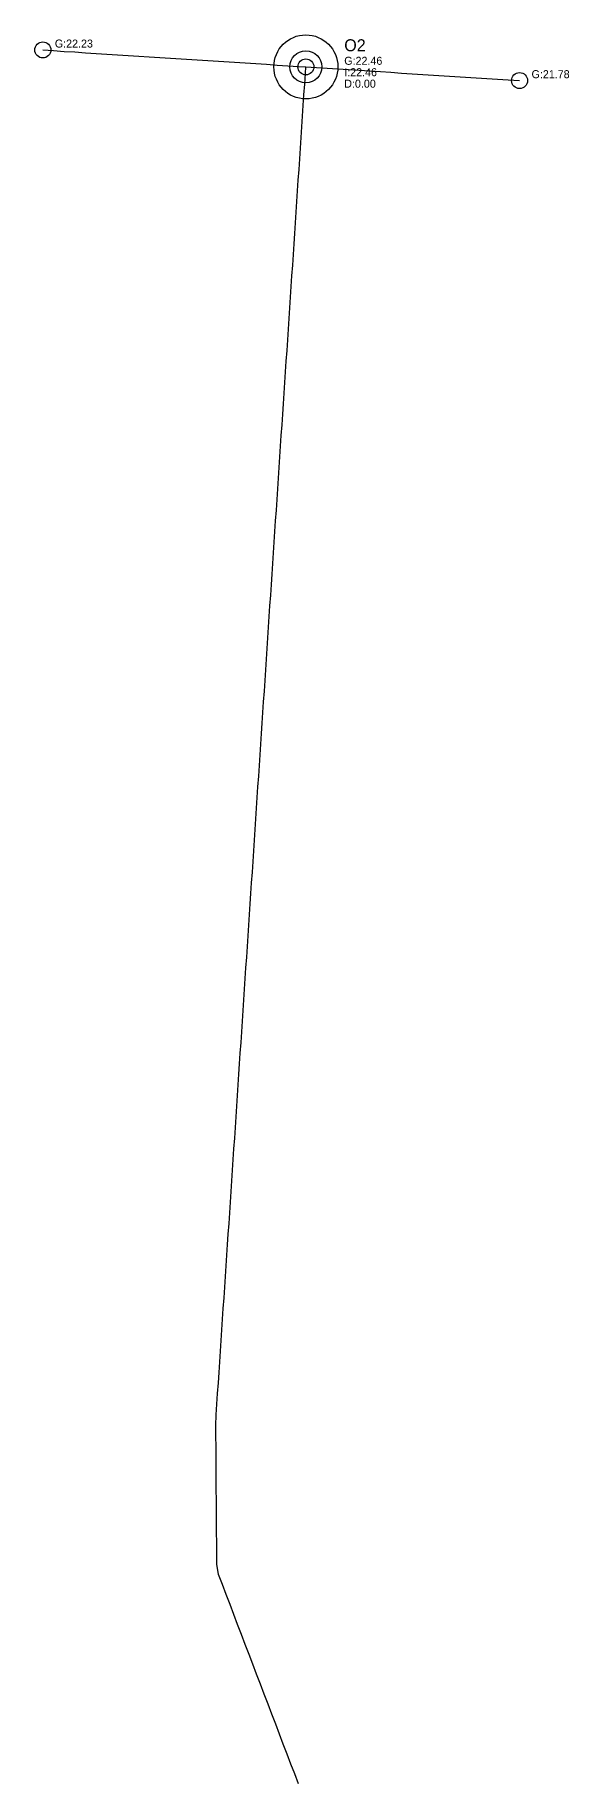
# Model space of a CAD drawing. Header units: metres. Extents: x 607160 to 610559, y 2613470 to 2618337.
# Drawn here: x 608215.1 to 608315.2, y 2617650.9 to 2617977.5 of the extents above; entities that cross this region are included whole.
import ezdxf

# ---------------------------------------------------------------- set-up
doc = ezdxf.new("R2010")
doc.units = ezdxf.units.M
for name, color, linetype in [('SW-DRAIN-LABELS', 3, 'Continuous'), ('SW-DRAIN-ORPHAN', 8, 'Continuous'), ('SW-DRAIN-SUB-02', 2, 'Continuous'), ('SW-JUNCTIONS', 7, 'Continuous'), ('SW-OUTLETS', 2, 'Continuous')]:
    doc.layers.add(name, color=color, linetype=linetype)

msp = doc.modelspace()

# ---------------------------------------------------------------- linework, layer by layer
at = {"layer": 'SW-DRAIN-ORPHAN'}
for points in [[(608216.59, 2617974.7), (608218.59, 2617974.57), (608220.58, 2617974.44), (608222.58, 2617974.32), (608224.58, 2617974.19), (608226.57, 2617974.06), (608228.57, 2617973.93), (608230.56, 2617973.8), (608232.56, 2617973.67), (608234.56, 2617973.55), (608236.55, 2617973.42), (608238.55, 2617973.29), (608240.54, 2617973.16), (608242.54, 2617973.03), (608244.54, 2617972.91), (608246.53, 2617972.78), (608248.53, 2617972.65), (608250.52, 2617972.52), (608252.52, 2617972.39), (608254.51, 2617972.26), (608256.51, 2617972.14), (608258.51, 2617972.01), (608260.5, 2617971.88), (608262.5, 2617971.75), (608264.49, 2617971.62), (608265.89, 2617971.53)], [(608265.89, 2617971.53), (608267.88, 2617971.41), (608269.88, 2617971.28), (608271.87, 2617971.15), (608273.87, 2617971.02), (608275.87, 2617970.89), (608277.86, 2617970.77), (608279.86, 2617970.64), (608281.85, 2617970.51), (608283.85, 2617970.38), (608285.85, 2617970.25), (608287.84, 2617970.13), (608289.84, 2617970), (608291.83, 2617969.87), (608293.83, 2617969.74), (608295.83, 2617969.61), (608297.82, 2617969.49), (608299.82, 2617969.36), (608301.81, 2617969.23), (608303.81, 2617969.1), (608305.95, 2617968.96)]]:
    msp.add_lwpolyline(points, dxfattribs=at)
at = {"layer": 'SW-DRAIN-SUB-02'}
msp.add_lwpolyline([(608264.51, 2617649.63), (608263.8, 2617651.5), (608263.09, 2617653.37), (608262.38, 2617655.24), (608261.66, 2617657.11), (608260.95, 2617658.98), (608260.24, 2617660.84), (608259.52, 2617662.71), (608258.81, 2617664.58), (608258.1, 2617666.45), (608257.39, 2617668.32), (608256.67, 2617670.19), (608255.96, 2617672.06), (608255.25, 2617673.92), (608254.53, 2617675.79), (608253.82, 2617677.66), (608253.11, 2617679.53), (608252.39, 2617681.4), (608251.68, 2617683.27), (608250.97, 2617685.14), (608250.26, 2617687), (608249.54, 2617688.87), (608249.21, 2617690.81), (608249.19, 2617692.81), (608249.18, 2617694.81), (608249.16, 2617696.81), (608249.15, 2617698.81), (608249.13, 2617700.81), (608249.12, 2617702.81), (608249.1, 2617704.81), (608249.09, 2617706.81), (608249.08, 2617708.81), (608249.06, 2617710.81), (608249.05, 2617712.81), (608249.03, 2617714.81), (608249.02, 2617716.81), (608249.1, 2617718.81), (608249.23, 2617720.81), (608249.36, 2617722.8), (608249.5, 2617724.8), (608249.63, 2617726.79), (608249.76, 2617728.79), (608249.89, 2617730.78), (608250.03, 2617732.78), (608250.16, 2617734.77), (608250.29, 2617736.77), (608250.42, 2617738.77), (608250.56, 2617740.76), (608250.69, 2617742.76), (608250.82, 2617744.75), (608250.96, 2617746.75), (608251.09, 2617748.74), (608251.22, 2617750.74), (608251.35, 2617752.73), (608251.49, 2617754.73), (608251.62, 2617756.73), (608251.75, 2617758.72), (608251.88, 2617760.72), (608252.02, 2617762.71), (608252.15, 2617764.71), (608252.28, 2617766.7), (608252.41, 2617768.7), (608252.55, 2617770.7), (608252.68, 2617772.69), (608252.81, 2617774.69), (608252.94, 2617776.68), (608253.08, 2617778.68), (608253.21, 2617780.67), (608253.34, 2617782.67), (608253.47, 2617784.66), (608253.61, 2617786.66), (608253.74, 2617788.66), (608253.87, 2617790.65), (608254, 2617792.65), (608254.14, 2617794.64), (608254.27, 2617796.64), (608254.4, 2617798.63), (608254.53, 2617800.63), (608254.67, 2617802.62), (608254.8, 2617804.62), (608254.93, 2617806.62), (608255.06, 2617808.61), (608255.2, 2617810.61), (608255.33, 2617812.6), (608255.46, 2617814.6), (608255.59, 2617816.59), (608255.73, 2617818.59), (608255.86, 2617820.59), (608255.99, 2617822.58), (608256.12, 2617824.58), (608256.26, 2617826.57), (608256.39, 2617828.57), (608256.52, 2617830.56), (608256.66, 2617832.56), (608256.79, 2617834.55), (608256.92, 2617836.55), (608257.05, 2617838.55), (608257.19, 2617840.54), (608257.32, 2617842.54), (608257.45, 2617844.53), (608257.58, 2617846.53), (608257.72, 2617848.52), (608257.85, 2617850.52), (608257.98, 2617852.52), (608258.11, 2617854.51), (608258.25, 2617856.51), (608258.38, 2617858.5), (608258.51, 2617860.5), (608258.64, 2617862.49), (608258.78, 2617864.49), (608258.91, 2617866.48), (608259.04, 2617868.48), (608259.17, 2617870.48), (608259.31, 2617872.47), (608259.44, 2617874.47), (608259.57, 2617876.46), (608259.7, 2617878.46), (608259.84, 2617880.45), (608259.97, 2617882.45), (608260.1, 2617884.44), (608260.23, 2617886.44), (608260.37, 2617888.44), (608260.5, 2617890.43), (608260.63, 2617892.43), (608260.76, 2617894.42), (608260.9, 2617896.42), (608261.03, 2617898.41), (608261.16, 2617900.41), (608261.29, 2617902.41), (608261.43, 2617904.4), (608261.56, 2617906.4), (608261.69, 2617908.39), (608261.82, 2617910.39), (608261.96, 2617912.38), (608262.09, 2617914.38), (608262.22, 2617916.37), (608262.36, 2617918.37), (608262.49, 2617920.37), (608262.62, 2617922.36), (608262.75, 2617924.36), (608262.89, 2617926.35), (608263.02, 2617928.35), (608263.15, 2617930.34), (608263.28, 2617932.34), (608263.42, 2617934.33), (608263.55, 2617936.33), (608263.68, 2617938.33), (608263.81, 2617940.32), (608263.95, 2617942.32), (608264.08, 2617944.31), (608264.21, 2617946.31), (608264.34, 2617948.3), (608264.48, 2617950.3), (608264.61, 2617952.3), (608264.74, 2617954.29), (608264.87, 2617956.29), (608265.01, 2617958.28), (608265.14, 2617960.28), (608265.27, 2617962.27), (608265.4, 2617964.27), (608265.54, 2617966.26), (608265.67, 2617968.26), (608265.8, 2617970.26), (608265.89, 2617971.53)], dxfattribs=at)
at = {"layer": 'SW-JUNCTIONS'}
for centre in [(608216.59, 2617974.7), (608265.89, 2617971.53), (608305.95, 2617968.96)]:
    msp.add_circle(centre, 1.5, dxfattribs=at)
at = {"layer": 'SW-OUTLETS'}
for radius in [6, 3]:
    msp.add_circle((608265.89, 2617971.53), radius, dxfattribs=at)

# ---------------------------------------------------------------- texts
at = {"layer": 'SW-DRAIN-LABELS', "color": 7}
for s, p in [('G:22.23', (608218.84, 2617975.15)), ('G:22.46', (608273.09, 2617971.92)), ('G:21.78', (608308.2, 2617969.41))]:
    msp.add_text(s, height=1.5, dxfattribs=at).set_placement(p)
at = {"layer": 'SW-DRAIN-LABELS', "color": 6}
msp.add_text('D:0.00', height=1.5, dxfattribs=at).set_placement((608273.09, 2617967.63))
at = {"layer": 'SW-DRAIN-LABELS', "color": 4}
msp.add_text('I:22.46', height=1.5, dxfattribs=at).set_placement((608273.09, 2617969.78))
at = {"layer": 'SW-OUTLETS', "color": 2}
msp.add_text('O2', height=2.25, dxfattribs=at).set_placement((608273.09, 2617974.46))

doc.saveas('drawing.dxf')
